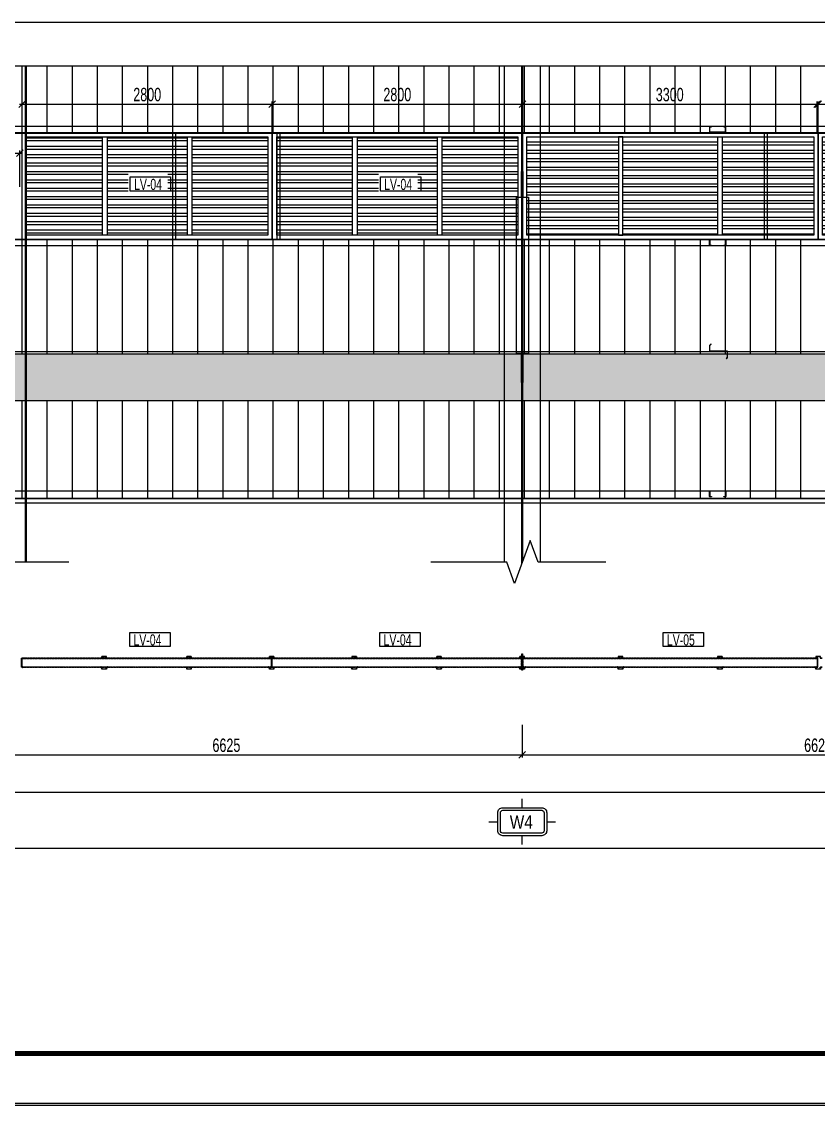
# Model space of a CAD drawing. Header units: inches. Extents: x 340055 to 349452, y -34649 to -30845.
# Drawn here: x 344249.4 to 344427.8, y -33835.7 to -33593.1 of the extents above; entities that cross this region are included whole.
import ezdxf
from ezdxf.enums import TextEntityAlignment as Align

# ---------------------------------------------------------------- set-up
doc = ezdxf.new("R2010")
doc.units = ezdxf.units.IN
doc.header["$MEASUREMENT"] = 0
doc.linetypes.add('DD3', pattern=[0.2, 0.1, -0.1])
for name, color, linetype in [('2', 2, 'Continuous'), ('3', 3, 'Continuous'), ('4', 4, 'Continuous'), ('7', 7, 'Continuous'), ('8', 8, 'Continuous'), ('flashing', 6, 'Continuous'), ('NET IN', 3, 'Continuous')]:
    doc.layers.add(name, color=color, linetype=linetype)
doc.layers.add('TL-TIILE BLOCK A2$0$TL-TITLE BLOCK 1', color=7, linetype='Continuous', lineweight=50)
doc.styles.add('hx2', font='')
doc.styles.add('ST1H', font='vnshxh.shx', dxfattribs={"width": 0.7})
doc.styles.get('hx2').set_extended_font_data('.VnArial NarrowH')
doc.dimstyles.new('50', dxfattribs={"dimtxt": 3, "dimasz": 1.5, "dimexe": 0.6, "dimexo": 0, "dimtad": 1, "dimdec": 0, "dimlfac": 50, "dimzin": 0, "dimdsep": 46, "dimtxsty": 'ST1H', "dimblk": 'OBLIQUE', "dimcen": 1, "dimdle": 0.6, "dimclrd": 8, "dimclre": 8, "dimclrt": 3, "dimadec": 0, "dimazin": 0, "dimtfac": 1, "dimtdec": 0, "dimtix": 1, "dimtofl": 0, "dimtmove": 0, "dimatfit": 3, "dimfxl": 0, "dimtolj": 1, "dimtzin": 0, "dimlwd": -1, "dimlwe": -1, "dimarcsym": 0})
pattern_1 = [(90, (-2402.336, 7655.091), (-5.625, 9e-16), [])]

# ---------------------------------------------------------------- blocks, each defined once
blk = doc.blocks.new('TENTRUC')
at = {"layer": '7'}
for p, q in [((0, 8.27), (0, 10.26)), ((-7.48, 5.13), (-5.48, 5.13)), ((5.48, 5.13), (7.48, 5.13)), ((0, 0), (0, 2))]:
    blk.add_line(p, q, dxfattribs=at)
blk.add_lwpolyline([(-4.36, 8.27), (4.36, 8.27, -0.414214), (5.48, 7.14), (5.48, 3.12, -0.414214), (4.36, 2), (-4.36, 2, -0.414214), (-5.48, 3.12), (-5.48, 7.14, -0.414214)], format="xyb", close=True, dxfattribs=at)
at = {"layer": '8', "ltscale": 15}
blk.add_lwpolyline([(-4.36, 7.68), (4.36, 7.68, -0.414214), (4.9, 7.14), (4.9, 3.12, -0.414214), (4.36, 2.58), (-4.36, 2.58, -0.414214), (-4.9, 3.12), (-4.9, 7.14, -0.414214)], format="xyb", close=True, dxfattribs=at)
at = {"layer": '3', "style": 'hx2'}
blk.add_attdef('TR', text='', height=2.9, dxfattribs=at).set_placement((-0.16, 3.83), align=Align.CENTER)
blk = doc.blocks.new('_Oblique')
at = {"color": 0, "linetype": 'ByBlock', "lineweight": -2}
blk.add_line((-0.5, -0.5), (0.5, 0.5), dxfattribs=at)
blk = doc.blocks.new('*D301')
at = {"color": 8, "transparency": 16777216}
for p, q in [((344229.04, -33750.54), (344229.04, -33757.85)), ((344361.54, -33750.54), (344361.54, -33757.85)), ((344228.44, -33757.25), (344362.14, -33757.25))]:
    blk.add_line(p, q, dxfattribs=at)
at = {"layer": 'Defpoints', "color": 0, "transparency": 16777216}
for p in [(344229.04, -33750.54), (344361.54, -33750.54), (344361.54, -33757.25)]:
    blk.add_point(p, dxfattribs=at)
at = {"color": 8, "transparency": 16777216, "xscale": 1.5, "yscale": 1.5, "zscale": 1.5, "rotation": 180}
blk.add_blockref('_Oblique', (344229.04, -33757.25), dxfattribs=at)
at = {"color": 8, "transparency": 16777216, "xscale": 1.5, "yscale": 1.5, "zscale": 1.5}
blk.add_blockref('_Oblique', (344361.54, -33757.25), dxfattribs=at)
at = {"color": 3, "transparency": 16777216, "insert": (344295.29, -33755.12), "char_height": 3, "attachment_point": 5, "style": 'ST1H'}
blk.add_mtext('\\A1;6625', dxfattribs=at)
blk = doc.blocks.new('*D302')
at = {"color": 8, "transparency": 16777216}
for p, q in [((344361.54, -33750.54), (344361.54, -33757.85)), ((344494.03, -33750.54), (344494.03, -33757.85)), ((344360.94, -33757.25), (344494.63, -33757.25))]:
    blk.add_line(p, q, dxfattribs=at)
at = {"layer": 'Defpoints', "color": 0, "transparency": 16777216}
for p in [(344361.54, -33750.54), (344494.03, -33750.54), (344494.03, -33757.25)]:
    blk.add_point(p, dxfattribs=at)
at = {"color": 8, "transparency": 16777216, "xscale": 1.5, "yscale": 1.5, "zscale": 1.5, "rotation": 180}
blk.add_blockref('_Oblique', (344361.54, -33757.25), dxfattribs=at)
at = {"color": 8, "transparency": 16777216, "xscale": 1.5, "yscale": 1.5, "zscale": 1.5}
blk.add_blockref('_Oblique', (344494.03, -33757.25), dxfattribs=at)
at = {"color": 3, "transparency": 16777216, "insert": (344427.78, -33755.12), "char_height": 3, "attachment_point": 5, "style": 'ST1H'}
blk.add_mtext('\\A1;6625', dxfattribs=at)
blk = doc.blocks.new('*D305')
at = {"color": 8, "transparency": 16777216}
for p, q in [((344229.04, -33750.54), (344229.04, -33766.19)), ((344759.03, -33750.54), (344759.03, -33766.19)), ((344228.44, -33765.59), (344759.63, -33765.59))]:
    blk.add_line(p, q, dxfattribs=at)
at = {"layer": 'Defpoints', "color": 0, "transparency": 16777216}
for p in [(344229.04, -33750.54), (344759.03, -33750.54), (344759.03, -33765.59)]:
    blk.add_point(p, dxfattribs=at)
at = {"color": 8, "transparency": 16777216, "xscale": 1.5, "yscale": 1.5, "zscale": 1.5, "rotation": 180}
blk.add_blockref('_Oblique', (344229.04, -33765.59), dxfattribs=at)
at = {"color": 8, "transparency": 16777216, "xscale": 1.5, "yscale": 1.5, "zscale": 1.5}
blk.add_blockref('_Oblique', (344759.03, -33765.59), dxfattribs=at)
at = {"color": 3, "transparency": 16777216, "insert": (344494.04, -33763.46), "char_height": 3, "attachment_point": 5, "style": 'ST1H'}
blk.add_mtext('\\A1;26500', dxfattribs=at)
blk = doc.blocks.new('*D306')
at = {"color": 8, "transparency": 16777216}
for p, q in [((344228.44, -33622.5), (344249.64, -33622.5)), ((344229.04, -33630.08), (344229.04, -33621.9)), ((344249.04, -33630.08), (344249.04, -33621.9))]:
    blk.add_line(p, q, dxfattribs=at)
at = {"layer": 'Defpoints', "color": 0, "transparency": 16777216}
for p in [(344249.04, -33622.5), (344229.04, -33630.08), (344249.04, -33630.08)]:
    blk.add_point(p, dxfattribs=at)
at = {"color": 8, "transparency": 16777216, "xscale": 1.5, "yscale": 1.5, "zscale": 1.5, "rotation": 180}
blk.add_blockref('_Oblique', (344229.04, -33622.5), dxfattribs=at)
at = {"color": 8, "transparency": 16777216, "xscale": 1.5, "yscale": 1.5, "zscale": 1.5}
blk.add_blockref('_Oblique', (344249.04, -33622.5), dxfattribs=at)
at = {"color": 3, "transparency": 16777216, "insert": (344239.04, -33620.38), "char_height": 3, "attachment_point": 5, "style": 'ST1H'}
blk.add_mtext('\\A1;1000', dxfattribs=at)
blk = doc.blocks.new('18')
at = {"true_color": 0xdb6e0f}
h = blk.add_hatch(dxfattribs=at)
h.set_pattern_fill('ANSI32', color=32, scale=2.5, angle=135, style=0)
h.paths.add_polyline_path([(344860.32, -35591.22), (344860.32, -35580.22), (344849.7, -35580.22), (344849.7, -35591.22)])
h.paths.add_polyline_path([(344860.82, -35591.22), (344871.07, -35591.22), (344871.07, -35580.22), (344860.82, -35580.22)])
h.paths.add_polyline_path([(344849.2, -35580.22), (344838.95, -35580.22), (344838.95, -35591.22), (344849.2, -35591.22)])
at = {"color": 32, "true_color": 0xdb6e0f}
for points in [[(344838.45, -35579.72), (344871.57, -35579.72), (344871.57, -35591.72), (344838.45, -35591.72)], [(344838.95, -35580.22), (344871.07, -35580.22), (344871.07, -35591.22), (344838.95, -35591.22)], [(344849.2, -35580.22), (344849.2, -35591.22), (344849.7, -35591.22), (344849.7, -35580.22)], [(344860.82, -35580.22), (344860.82, -35591.22), (344860.32, -35591.22), (344860.32, -35580.22)]]:
    blk.add_lwpolyline(points, close=True, dxfattribs=at)
blk = doc.blocks.new('RIVET')
at = {"color": 8}
for p, q in [((-4, -1), (-4, 1)), ((-4, -1), (-4, 1)), ((-4, 1), (-4, 0)), ((-4, 0), (-4, -1)), ((-1, -1), (-1, 1)), ((-1, 1), (0, 1)), ((0, 3), (0, 3)), ((0, 1), (0, 2)), ((0, 2), (1, 1)), ((0, -2), (0, 2)), ((0, -1), (0, 1)), ((1, -1), (1, 1)), ((1, 1), (1, 1)), ((1, 1), (1, -1)), ((0, -1), (-1, -1)), ((1, -1), (0, -2)), ((0, -2), (0, -1)), ((0, -2), (0, -2)), ((1, -1), (1, -1))]:
    blk.add_line(p, q, dxfattribs=at)
for centre, radius, start, end in [((-3, 0), 1.78, 64.6352, 125.2369), ((-3, 1), 0.634, 101.5667, 142.2309), ((-1, 3), 1.71, 240.4783, 268.3625), ((0, 2), 0.0625, 90, 180), ((0, 2), 0.0625, 26.5651, 90), ((0, 1), 0.0625, 270, 0), ((5, 1), 4.45, 179.0778, 187.9518), ((0, 1), 0.625, 0, 26.5651), ((6, -1), 4.85, 172.415, 180.5555), ((-3, 0), 1.78, 234.7631, 295.3648), ((-3, -1), 0.634, 217.7691, 258.4333), ((-1, -3), 1.71, 91.6375, 119.5217), ((0, -1), 0.0625, 0, 90), ((0, -2), 0.0625, 270, 333.4349), ((0, -2), 0.0625, 180, 270), ((0, -1), 0.625, 333.4349, 0)]:
    blk.add_arc(centre, radius, start, end, dxfattribs=at)
blk = doc.blocks.new('*D308')
at = {"color": 8, "transparency": 16777216}
for p, q in [((344248.96, -33611.55), (344306.16, -33611.55)), ((344249.56, -33617.87), (344249.56, -33610.95)), ((344305.56, -33617.87), (344305.56, -33610.95))]:
    blk.add_line(p, q, dxfattribs=at)
at = {"layer": 'Defpoints', "color": 0, "transparency": 16777216}
for p in [(344305.56, -33611.55), (344249.56, -33617.87), (344305.56, -33617.87)]:
    blk.add_point(p, dxfattribs=at)
at = {"color": 8, "transparency": 16777216, "xscale": 1.5, "yscale": 1.5, "zscale": 1.5, "rotation": 180}
blk.add_blockref('_Oblique', (344249.56, -33611.55), dxfattribs=at)
at = {"color": 8, "transparency": 16777216, "xscale": 1.5, "yscale": 1.5, "zscale": 1.5}
blk.add_blockref('_Oblique', (344305.56, -33611.55), dxfattribs=at)
at = {"color": 3, "transparency": 16777216, "insert": (344277.56, -33609.42), "char_height": 3, "attachment_point": 5, "style": 'ST1H'}
blk.add_mtext('\\A1;2800', dxfattribs=at)
blk = doc.blocks.new('*D309')
at = {"color": 8, "transparency": 16777216}
for p, q in [((344304.96, -33611.55), (344362.16, -33611.55)), ((344305.56, -33617.87), (344305.56, -33610.95)), ((344361.56, -33617.87), (344361.56, -33610.95))]:
    blk.add_line(p, q, dxfattribs=at)
at = {"layer": 'Defpoints', "color": 0, "transparency": 16777216}
for p in [(344361.56, -33611.55), (344305.56, -33617.87), (344361.56, -33617.87)]:
    blk.add_point(p, dxfattribs=at)
at = {"color": 8, "transparency": 16777216, "xscale": 1.5, "yscale": 1.5, "zscale": 1.5, "rotation": 180}
blk.add_blockref('_Oblique', (344305.56, -33611.55), dxfattribs=at)
at = {"color": 8, "transparency": 16777216, "xscale": 1.5, "yscale": 1.5, "zscale": 1.5}
blk.add_blockref('_Oblique', (344361.56, -33611.55), dxfattribs=at)
at = {"color": 3, "transparency": 16777216, "insert": (344333.56, -33609.42), "char_height": 3, "attachment_point": 5, "style": 'ST1H'}
blk.add_mtext('\\A1;2800', dxfattribs=at)
blk = doc.blocks.new('*D310')
at = {"color": 8, "transparency": 16777216}
for p, q in [((344360.96, -33611.55), (344428.16, -33611.55)), ((344361.56, -33617.87), (344361.56, -33610.95)), ((344427.56, -33617.87), (344427.56, -33610.95))]:
    blk.add_line(p, q, dxfattribs=at)
at = {"layer": 'Defpoints', "color": 0, "transparency": 16777216}
for p in [(344427.56, -33611.55), (344361.56, -33617.87), (344427.56, -33617.87)]:
    blk.add_point(p, dxfattribs=at)
at = {"color": 8, "transparency": 16777216, "xscale": 1.5, "yscale": 1.5, "zscale": 1.5, "rotation": 180}
blk.add_blockref('_Oblique', (344361.56, -33611.55), dxfattribs=at)
at = {"color": 8, "transparency": 16777216, "xscale": 1.5, "yscale": 1.5, "zscale": 1.5}
blk.add_blockref('_Oblique', (344427.56, -33611.55), dxfattribs=at)
at = {"color": 3, "transparency": 16777216, "insert": (344394.56, -33609.42), "char_height": 3, "attachment_point": 5, "style": 'ST1H'}
blk.add_mtext('\\A1;3300', dxfattribs=at)
blk = doc.blocks.new('*D311')
at = {"color": 8, "transparency": 16777216}
for p, q in [((344427.2, -33611.55), (344494.41, -33611.55)), ((344427.8, -33617.87), (344427.8, -33610.95)), ((344493.81, -33617.87), (344493.81, -33610.95))]:
    blk.add_line(p, q, dxfattribs=at)
at = {"layer": 'Defpoints', "color": 0, "transparency": 16777216}
for p in [(344493.81, -33611.55), (344427.8, -33617.87), (344493.81, -33617.87)]:
    blk.add_point(p, dxfattribs=at)
at = {"color": 8, "transparency": 16777216, "xscale": 1.5, "yscale": 1.5, "zscale": 1.5, "rotation": 180}
blk.add_blockref('_Oblique', (344427.8, -33611.55), dxfattribs=at)
at = {"color": 8, "transparency": 16777216, "xscale": 1.5, "yscale": 1.5, "zscale": 1.5}
blk.add_blockref('_Oblique', (344493.81, -33611.55), dxfattribs=at)
at = {"color": 3, "transparency": 16777216, "insert": (344460.81, -33609.42), "char_height": 3, "attachment_point": 5, "style": 'ST1H'}
blk.add_mtext('\\A1;3300', dxfattribs=at)
blk = doc.blocks.new('kt kien truc 1')
at = {"layer": 'Defpoints', "color": 8}
blk.add_lwpolyline([(0, 0), (594, 0), (594, 420), (0, 420)], close=True, dxfattribs=at)
at = {"layer": 'TL-TIILE BLOCK A2$0$TL-TITLE BLOCK 1', "const_width": 1}
blk.add_lwpolyline([(20, 10), (579, 10), (584, 15), (584, 405), (579, 410), (20, 410), (15, 405), (15, 15)], close=True, dxfattribs=at)

msp = doc.modelspace()

# ---------------------------------------------------------------- hatches: boundary and pattern name
h = msp.add_hatch()
h.set_pattern_fill('ANSI31', color=3, scale=45, angle=45, style=0)
h.set_pattern_definition(pattern_1)
h.paths.add_polyline_path([(344232.4294, -33618.0304), (344755.6311, -33618.0304), (344755.6311, -33603.0085), (344232.4294, -33603.0085)])
at = {"true_color": 0xc0a22a}
h = msp.add_hatch(dxfattribs=at)
h.set_pattern_fill('ANSI32', color=42, scale=5, angle=135, style=0)
h.set_pattern_definition([(180, (-2779.304, 7883.4038), (-3e-16, -1.875), []), (180, (-2779.929, 7884.0288), (-3e-16, -1.875), [])])
h.paths.add_polyline_path([(344268.5582, -33640.8704), (344286.5607, -33640.8704), (344286.5607, -33618.8704), (344268.5582, -33618.8704)])
h.paths.add_polyline_path([(344287.5607, -33640.8704), (344304.5607, -33640.8704), (344304.5607, -33618.8704), (344287.5607, -33618.8704)])
h.paths.add_polyline_path([(344250.5582, -33640.8704), (344267.5582, -33640.8704), (344267.5582, -33618.8704), (344250.5582, -33618.8704)])
h = msp.add_hatch(dxfattribs=at)
h.set_pattern_fill('ANSI32', color=42, scale=5, angle=135, style=0)
h.set_pattern_definition([(180, (-2723.3015, 7883.4038), (-3e-16, -1.875), []), (180, (-2723.9265, 7884.0288), (-3e-16, -1.875), [])])
h.paths.add_polyline_path([(344324.5607, -33640.8704), (344342.5632, -33640.8704), (344342.5632, -33618.8704), (344324.5607, -33618.8704)])
h.paths.add_polyline_path([(344343.5632, -33640.8704), (344360.5632, -33640.8704), (344360.5632, -33618.8704), (344343.5632, -33618.8704)])
h.paths.add_polyline_path([(344306.5607, -33640.8704), (344323.5607, -33640.8704), (344323.5607, -33618.8704), (344306.5607, -33618.8704)])
h = msp.add_hatch()
h.set_pattern_fill('ANSI31', color=3, scale=45, angle=45, style=0)
h.set_pattern_definition(pattern_1)
h.paths.add_polyline_path([(344232.4294, -33641.8704), (344759.0311, -33641.8704), (344759.0311, -33667.5562), (344232.4294, -33667.5562)])
h = msp.add_hatch()
h.set_pattern_fill('ANSI33', color=5, scale=20, angle=45, style=0)
h.set_pattern_definition([(90, (-2402.336, 7655.091), (-5, 9e-16), []), (90, (-2399.836, 7657.591), (-5, 9e-16), [2.5, -1.25])])
h.paths.add_polyline_path([(344198.3653, -33677.8721), (344759.0311, -33677.8721), (344759.0311, -33667.5562), (344198.3653, -33667.5562)])
h = msp.add_hatch()
h.set_pattern_fill('ANSI31', color=3, scale=45, angle=45, style=0)
h.set_pattern_definition(pattern_1)
h.paths.add_polyline_path([(344228.4294, -33677.8721), (344755.6311, -33677.8721), (344755.6311, -33699.8721), (344228.4294, -33699.8721)])
at = {"layer": '2'}
h = msp.add_hatch(dxfattribs=at)
h.set_pattern_fill('ANSI31', color=256, scale=0.3, angle=90, style=0)
h.set_pattern_definition([(135, (336470.233092, -61325.709567), (-0.026516504294, -0.026516504294), [])])
h.paths.add_polyline_path([(344403.4944, -33665.5721), (344403.4944, -33666.9321), (344407.4564, -33666.9321), (344407.4564, -33668.2383), (344407.1846, -33668.5101), (344407.2115, -33668.5369), (344407.4944, -33668.2541), (344407.4944, -33666.8941), (344403.5324, -33666.8941), (344403.5324, -33665.5878), (344403.8041, -33665.3161), (344403.7772, -33665.2892)])

# ---------------------------------------------------------------- linework, layer by layer
at = {"color": 8}
for points in [[(344198.3653, -33426.5398), (344767.7032, -33426.5398), (344767.7032, -33593.2478), (344198.3653, -33593.2478)], [(344767.7032, -33593.2478), (344198.3653, -33593.2478), (344198.3653, -33778.1197), (344767.7032, -33778.1197)], [(344228.4294, -33677.8721), (344755.6311, -33677.8721), (344755.6311, -33699.8721), (344228.4294, -33699.8721)]]:
    msp.add_lwpolyline(points, close=True, dxfattribs=at)
at = {"color": 3}
for points in [[(344232.4294, -33618.0304), (344755.6311, -33618.0304), (344755.6311, -33603.0085), (344232.4294, -33603.0085)], [(344232.4294, -33641.8704), (344759.0311, -33641.8704), (344759.0311, -33667.5562), (344232.4294, -33667.5562)]]:
    msp.add_lwpolyline(points, close=True, dxfattribs=at)
at = {"color": 42, "true_color": 0xc0a22a}
for points in [[(344249.5582, -33617.8704), (344305.5607, -33617.8704), (344305.5607, -33641.8704), (344249.5582, -33641.8704)], [(344250.5582, -33618.8704), (344304.5607, -33618.8704), (344304.5607, -33640.8704), (344250.5582, -33640.8704)], [(344268.5582, -33618.8704), (344268.5582, -33640.8704), (344267.5582, -33640.8704), (344267.5582, -33618.8704)], [(344287.5607, -33618.8704), (344287.5607, -33640.8704), (344286.5607, -33640.8704), (344286.5607, -33618.8704)], [(344305.5607, -33617.8704), (344361.5632, -33617.8704), (344361.5632, -33641.8704), (344305.5607, -33641.8704)], [(344306.5607, -33618.8704), (344360.5632, -33618.8704), (344360.5632, -33640.8704), (344306.5607, -33640.8704)], [(344324.5607, -33618.8704), (344324.5607, -33640.8704), (344323.5607, -33640.8704), (344323.5607, -33618.8704)], [(344343.5632, -33618.8704), (344343.5632, -33640.8704), (344342.5632, -33640.8704), (344342.5632, -33618.8704)]]:
    msp.add_lwpolyline(points, close=True, dxfattribs=at)
at = {"color": 1, "true_color": 0xfa051e}
for points in [[(344361.3802, -33626.6557), (344361.6802, -33626.6557), (344361.6802, -33632.4024), (344361.3802, -33632.4024)], [(344360.2398, -33632.4024), (344362.9206, -33632.4024), (344362.9206, -33667.3701), (344360.2398, -33667.3701)], [(344361.3802, -33667.3701), (344361.6802, -33667.3701), (344361.6802, -33673.845), (344361.3802, -33673.845)], [(344361.4387, -33734.6348), (344361.5887, -33734.6348), (344361.5887, -33738.3091), (344361.4387, -33738.3091)]]:
    msp.add_lwpolyline(points, close=True, dxfattribs=at)
at = {"color": 5}
msp.add_lwpolyline([(344198.3653, -33677.8721), (344759.0311, -33677.8721), (344759.0311, -33667.5562), (344198.3653, -33667.5562), (344198.3653, -33677.8721)], dxfattribs=at)
at = {"color": 71, "linetype": 'DD3', "ltscale": 0.1}
for points in [[(344250.0499, -33735.6227), (344305.4162, -33735.6227), (344305.4162, -33737.6257), (344250.0499, -33737.6257), (344249.4538, -33737.6257), (344249.4538, -33735.6227)], [(344250.0499, -33737.6257), (344305.4162, -33737.6257), (344305.4162, -33735.6227), (344250.0499, -33735.6227), (344249.4538, -33735.6227), (344249.4538, -33737.6257)], [(344250.0499, -33737.6057), (344249.4738, -33737.6057), (344249.4738, -33735.6427), (344250.0499, -33735.6427), (344305.3962, -33735.6427), (344305.3962, -33737.6057)], [(344250.0499, -33735.6427), (344249.4738, -33735.6427), (344249.4738, -33737.6057), (344250.0499, -33737.6057), (344305.3962, -33737.6057), (344305.3962, -33735.6427)], [(344306.0524, -33735.6227), (344361.4187, -33735.6227), (344361.4187, -33737.6257), (344306.0524, -33737.6257), (344305.4563, -33737.6257), (344305.4563, -33735.6227)], [(344306.0524, -33737.6257), (344361.4187, -33737.6257), (344361.4187, -33735.6227), (344306.0524, -33735.6227), (344305.4563, -33735.6227), (344305.4563, -33737.6257)], [(344306.0524, -33737.6057), (344305.4763, -33737.6057), (344305.4763, -33735.6427), (344306.0524, -33735.6427), (344361.3987, -33735.6427), (344361.3987, -33737.6057)], [(344306.0524, -33735.6427), (344305.4763, -33735.6427), (344305.4763, -33737.6057), (344306.0524, -33737.6057), (344361.3987, -33737.6057), (344361.3987, -33735.6427)], [(344362.2214, -33735.6227), (344427.677, -33735.6227), (344427.677, -33737.6257), (344362.2214, -33737.6257), (344361.6253, -33737.6257), (344361.6253, -33735.6227)], [(344362.2214, -33737.6257), (344427.677, -33737.6257), (344427.677, -33735.6227), (344362.2214, -33735.6227), (344361.6253, -33735.6227), (344361.6253, -33737.6257)], [(344362.2214, -33737.6057), (344361.6453, -33737.6057), (344361.6453, -33735.6427), (344362.2214, -33735.6427), (344427.6569, -33735.6427), (344427.6569, -33737.6057)], [(344362.2214, -33735.6427), (344361.6453, -33735.6427), (344361.6453, -33737.6057), (344362.2214, -33737.6057), (344427.6569, -33737.6057), (344427.6569, -33735.6427)]]:
    msp.add_lwpolyline(points, close=True, dxfattribs=at)
at = {"layer": '2', "ltscale": 50}
for points in [[(344406.6944, -33616.6104), (344407.0544, -33616.6104), (344407.0544, -33617.8304), (344403.5344, -33617.8304), (344403.5344, -33616.6104), (344403.8944, -33616.6104), (344403.8944, -33616.5704), (344403.5344, -33616.5704, 0.41421356), (344403.4944, -33616.6104), (344403.4944, -33617.8304, 0.41421356), (344403.5344, -33617.8704), (344407.0544, -33617.8704, 0.41421356), (344407.0944, -33617.8304), (344407.0944, -33616.6104, 0.41421356), (344407.0544, -33616.5704), (344406.6944, -33616.5704), (344406.6944, -33616.6104)], [(344406.6944, -33643.1304), (344407.0544, -33643.1304), (344407.0544, -33641.9104), (344403.5344, -33641.9104), (344403.5344, -33643.1304), (344403.8944, -33643.1304), (344403.8944, -33643.1704), (344403.5344, -33643.1704, -0.41421356), (344403.4944, -33643.1304), (344403.4944, -33641.9104, -0.41421356), (344403.5344, -33641.8704), (344407.0544, -33641.8704, -0.41421356), (344407.0944, -33641.9104), (344407.0944, -33643.1304, -0.41421356), (344407.0544, -33643.1704), (344406.6944, -33643.1704), (344406.6944, -33643.1304)], [(344406.6944, -33699.4272), (344407.0544, -33699.4272), (344407.0544, -33698.2072), (344403.5344, -33698.2072), (344403.5344, -33699.4272), (344403.8944, -33699.4272), (344403.8944, -33699.4672), (344403.5344, -33699.4672, -0.41421356), (344403.4944, -33699.4272), (344403.4944, -33698.2072, -0.41421356), (344403.5344, -33698.1672), (344407.0544, -33698.1672, -0.41421356), (344407.0944, -33698.2072), (344407.0944, -33699.4272, -0.41421356), (344407.0544, -33699.4672), (344406.6944, -33699.4672), (344406.6944, -33699.4272)]]:
    msp.add_lwpolyline(points, format="xyb", dxfattribs=at)
at = {"layer": '2', "color": 8}
for points in [[(344283.2798, -33617.8704), (344283.8798, -33617.8704), (344283.8798, -33641.8704), (344283.2798, -33641.8704)], [(344306.6798, -33617.8704), (344307.2798, -33617.8704), (344307.2798, -33641.8704), (344306.6798, -33641.8704)]]:
    msp.add_lwpolyline(points, close=True, dxfattribs=at)
at = {"layer": '2'}
msp.add_lwpolyline([(344403.4944, -33665.5721), (344403.4944, -33666.9321), (344407.4564, -33666.9321), (344407.4564, -33668.2383), (344407.1846, -33668.5101), (344407.2115, -33668.5369), (344407.4944, -33668.2541), (344407.4944, -33666.8941), (344403.5324, -33666.8941), (344403.5324, -33665.5878), (344403.8041, -33665.3161), (344403.7772, -33665.2892)], close=True, dxfattribs=at)
at = {"layer": '4', "color": 8}
for p, q in [((344232.8293, -33617.8704), (344755.2311, -33617.8704)), ((344232.8293, -33641.8704), (344755.2311, -33641.8704)), ((344232.6293, -33666.9264), (344626.6302, -33666.9321)), ((344233.0293, -33698.1672), (344286.9274, -33698.1672)), ((344286.9274, -33698.1672), (344620.9574, -33698.1672))]:
    msp.add_line(p, q, dxfattribs=at)
for points in [[(344755.0311, -33616.5704), (344233.0293, -33616.5704)], [(344233.0293, -33617.8704), (344755.0311, -33617.8704)]]:
    msp.add_lwpolyline(points, dxfattribs=at)
for points in [[(344415.7802, -33617.8704), (344416.3802, -33617.8704), (344416.3802, -33641.8704), (344415.7802, -33641.8704)], [(344755.0311, -33643.1704), (344755.0311, -33641.8704), (344233.0293, -33641.8704), (344233.0293, -33643.1704)]]:
    msp.add_lwpolyline(points, close=True, dxfattribs=at)
at = {"layer": '8'}
for p, q in [((344250.2893, -33714.0695), (344250.2893, -33603.0085)), ((344250.5293, -33714.0695), (344250.5293, -33603.0085)), ((344361.4302, -33714.4518), (344361.4302, -33603.0085)), ((344361.6302, -33713.9023), (344361.6302, -33603.0085))]:
    msp.add_line(p, q, dxfattribs=at)
at = {"layer": '8', "lineweight": 0, "ltscale": 10}
msp.add_line((344361.5302, -33714.1771), (344361.5302, -33603.0085), dxfattribs=at)
at = {"layer": '8'}
for points in [[(344357.5302, -33714.0695), (344357.5302, -33603.0085)], [(344365.5302, -33603.0085), (344365.5302, -33714.0695)]]:
    msp.add_lwpolyline(points, dxfattribs=at)
at = {"layer": 'flashing'}
for points in [[(344228.4294, -33699.8721), (344759.6311, -33699.8721), (344759.6311, -33700.8721), (344228.4294, -33700.8721)], [(344267.405, -33735.6025), (344267.005, -33735.6025), (344267.005, -33735.6227), (344267.4252, -33735.6227), (344267.4252, -33735.2225), (344268.2014, -33735.2225), (344268.3852, -33735.2225), (344268.3852, -33735.6227), (344268.8053, -33735.6227), (344268.8053, -33735.6025), (344268.4053, -33735.6025), (344268.4053, -33735.2025), (344268.2014, -33735.2025), (344267.405, -33735.2025)], [(344286.4041, -33735.6025), (344286.0041, -33735.6025), (344286.0041, -33735.6227), (344286.4242, -33735.6227), (344286.4242, -33735.2225), (344287.2004, -33735.2225), (344287.3842, -33735.2225), (344287.3842, -33735.6227), (344287.8043, -33735.6227), (344287.8043, -33735.6025), (344287.4043, -33735.6025), (344287.4043, -33735.2025), (344287.2004, -33735.2025), (344286.4041, -33735.2025)], [(344304.9333, -33735.6025), (344304.5333, -33735.6025), (344304.5333, -33735.6227), (344304.9534, -33735.6227), (344304.9534, -33735.2225), (344305.7296, -33735.2225), (344305.9134, -33735.2225), (344305.9134, -33735.6227), (344306.3335, -33735.6227), (344306.3335, -33735.6025), (344305.9335, -33735.6025), (344305.9335, -33735.2025), (344305.7296, -33735.2025), (344304.9333, -33735.2025)], [(344323.4075, -33735.6025), (344323.0075, -33735.6025), (344323.0075, -33735.6227), (344323.4277, -33735.6227), (344323.4277, -33735.2225), (344324.2039, -33735.2225), (344324.3877, -33735.2225), (344324.3877, -33735.6227), (344324.8078, -33735.6227), (344324.8078, -33735.6025), (344324.4078, -33735.6025), (344324.4078, -33735.2025), (344324.2039, -33735.2025), (344323.4075, -33735.2025)], [(344342.4066, -33735.6025), (344342.0066, -33735.6025), (344342.0066, -33735.6227), (344342.4267, -33735.6227), (344342.4267, -33735.2225), (344343.2029, -33735.2225), (344343.3867, -33735.2225), (344343.3867, -33735.6227), (344343.8068, -33735.6227), (344343.8068, -33735.6025), (344343.4068, -33735.6025), (344343.4068, -33735.2025), (344343.2029, -33735.2025), (344342.4066, -33735.2025)], [(344361.0066, -33735.6025), (344360.6066, -33735.6025), (344360.6066, -33735.6227), (344361.0267, -33735.6227), (344361.0267, -33735.2225), (344361.8029, -33735.2225), (344361.9867, -33735.2225), (344361.9867, -33735.6227), (344362.4069, -33735.6227), (344362.4069, -33735.6025), (344362.0069, -33735.6025), (344362.0069, -33735.2025), (344361.8029, -33735.2025), (344361.0066, -33735.2025)], [(344383.0323, -33735.6025), (344382.6323, -33735.6025), (344382.6323, -33735.6227), (344383.0524, -33735.6227), (344383.0524, -33735.2225), (344383.8286, -33735.2225), (344384.0124, -33735.2225), (344384.0124, -33735.6227), (344384.4325, -33735.6227), (344384.4325, -33735.6025), (344384.0325, -33735.6025), (344384.0325, -33735.2025), (344383.8286, -33735.2025), (344383.0323, -33735.2025)], [(344405.2901, -33735.6025), (344404.8901, -33735.6025), (344404.8901, -33735.6227), (344405.3102, -33735.6227), (344405.3102, -33735.2225), (344406.0864, -33735.2225), (344406.2702, -33735.2225), (344406.2702, -33735.6227), (344406.6903, -33735.6227), (344406.6903, -33735.6025), (344406.2903, -33735.6025), (344406.2903, -33735.2025), (344406.0864, -33735.2025), (344405.2901, -33735.2025)], [(344427.2965, -33735.6025), (344426.8965, -33735.6025), (344426.8965, -33735.6227), (344427.3167, -33735.6227), (344427.3167, -33735.2225), (344428.0929, -33735.2225), (344428.2767, -33735.2225), (344428.2767, -33735.6227), (344428.6968, -33735.6227), (344428.6968, -33735.6025), (344428.2968, -33735.6025), (344428.2968, -33735.2025), (344428.0929, -33735.2025), (344427.2965, -33735.2025)], [(344249.4338, -33736.8484), (344249.4338, -33735.6025), (344249.9346, -33735.6025), (344249.9346, -33735.6227), (344249.4538, -33735.6227), (344249.4538, -33736.8484), (344249.4538, -33737.6259), (344249.9346, -33737.6259), (344249.9346, -33737.646), (344249.4338, -33737.646)], [(344267.405, -33737.6459), (344267.005, -33737.6459), (344267.005, -33737.6257), (344267.4252, -33737.6257), (344267.4252, -33738.0259), (344268.2014, -33738.0259), (344268.3852, -33738.0259), (344268.3852, -33737.6257), (344268.8053, -33737.6257), (344268.8053, -33737.6459), (344268.4053, -33737.6459), (344268.4053, -33738.0459), (344268.2014, -33738.0459), (344267.405, -33738.0459)], [(344286.4041, -33737.6459), (344286.0041, -33737.6459), (344286.0041, -33737.6257), (344286.4242, -33737.6257), (344286.4242, -33738.0259), (344287.2004, -33738.0259), (344287.3842, -33738.0259), (344287.3842, -33737.6257), (344287.8043, -33737.6257), (344287.8043, -33737.6459), (344287.4043, -33737.6459), (344287.4043, -33738.0459), (344287.2004, -33738.0459), (344286.4041, -33738.0459)], [(344304.9333, -33737.6459), (344304.5333, -33737.6459), (344304.5333, -33737.6257), (344304.9534, -33737.6257), (344304.9534, -33738.0259), (344305.7296, -33738.0259), (344305.9134, -33738.0259), (344305.9134, -33737.6257), (344306.3335, -33737.6257), (344306.3335, -33737.6459), (344305.9335, -33737.6459), (344305.9335, -33738.0459), (344305.7296, -33738.0459), (344304.9333, -33738.0459)], [(344305.4362, -33736.8484), (344305.4362, -33735.6025), (344304.9354, -33735.6025), (344304.9354, -33735.6227), (344305.4162, -33735.6227), (344305.4162, -33736.8484), (344305.4162, -33737.6259), (344304.9354, -33737.6259), (344304.9354, -33737.646), (344305.4362, -33737.646)], [(344305.4362, -33736.8484), (344305.4362, -33735.6025), (344304.9354, -33735.6025), (344304.9354, -33735.6227), (344305.4162, -33735.6227), (344305.4162, -33736.8484), (344305.4162, -33737.6259), (344304.9354, -33737.6259), (344304.9354, -33737.646), (344305.4362, -33737.646)], [(344305.4362, -33736.8484), (344305.4362, -33735.6025), (344305.937, -33735.6025), (344305.937, -33735.6227), (344305.4563, -33735.6227), (344305.4563, -33736.8484), (344305.4563, -33737.6259), (344305.937, -33737.6259), (344305.937, -33737.646), (344305.4362, -33737.646)], [(344323.4075, -33737.6459), (344323.0075, -33737.6459), (344323.0075, -33737.6257), (344323.4277, -33737.6257), (344323.4277, -33738.0259), (344324.2039, -33738.0259), (344324.3877, -33738.0259), (344324.3877, -33737.6257), (344324.8078, -33737.6257), (344324.8078, -33737.6459), (344324.4078, -33737.6459), (344324.4078, -33738.0459), (344324.2039, -33738.0459), (344323.4075, -33738.0459)], [(344342.4066, -33737.6459), (344342.0066, -33737.6459), (344342.0066, -33737.6257), (344342.4267, -33737.6257), (344342.4267, -33738.0259), (344343.2029, -33738.0259), (344343.3867, -33738.0259), (344343.3867, -33737.6257), (344343.8068, -33737.6257), (344343.8068, -33737.6459), (344343.4068, -33737.6459), (344343.4068, -33738.0459), (344343.2029, -33738.0459), (344342.4066, -33738.0459)], [(344361.0066, -33737.6459), (344360.6066, -33737.6459), (344360.6066, -33737.6257), (344361.0267, -33737.6257), (344361.0267, -33738.0259), (344361.8029, -33738.0259), (344361.9867, -33738.0259), (344361.9867, -33737.6257), (344362.4069, -33737.6257), (344362.4069, -33737.6459), (344362.0069, -33737.6459), (344362.0069, -33738.0459), (344361.8029, -33738.0459), (344361.0066, -33738.0459)], [(344361.4387, -33736.8484), (344361.4387, -33735.6025), (344360.9379, -33735.6025), (344360.9379, -33735.6227), (344361.4187, -33735.6227), (344361.4187, -33736.8484), (344361.4187, -33737.6259), (344360.9379, -33737.6259), (344360.9379, -33737.646), (344361.4387, -33737.646)], [(344361.4387, -33736.8484), (344361.4387, -33735.6025), (344360.9379, -33735.6025), (344360.9379, -33735.6227), (344361.4187, -33735.6227), (344361.4187, -33736.8484), (344361.4187, -33737.6259), (344360.9379, -33737.6259), (344360.9379, -33737.646), (344361.4387, -33737.646)], [(344361.6052, -33736.8484), (344361.6052, -33735.6025), (344362.106, -33735.6025), (344362.106, -33735.6227), (344361.6253, -33735.6227), (344361.6253, -33736.8484), (344361.6253, -33737.6259), (344362.106, -33737.6259), (344362.106, -33737.646), (344361.6052, -33737.646)], [(344383.0323, -33737.6459), (344382.6323, -33737.6459), (344382.6323, -33737.6257), (344383.0524, -33737.6257), (344383.0524, -33738.0259), (344383.8286, -33738.0259), (344384.0124, -33738.0259), (344384.0124, -33737.6257), (344384.4325, -33737.6257), (344384.4325, -33737.6459), (344384.0325, -33737.6459), (344384.0325, -33738.0459), (344383.8286, -33738.0459), (344383.0323, -33738.0459)], [(344405.2901, -33737.6459), (344404.8901, -33737.6459), (344404.8901, -33737.6257), (344405.3102, -33737.6257), (344405.3102, -33738.0259), (344406.0864, -33738.0259), (344406.2702, -33738.0259), (344406.2702, -33737.6257), (344406.6903, -33737.6257), (344406.6903, -33737.6459), (344406.2903, -33737.6459), (344406.2903, -33738.0459), (344406.0864, -33738.0459), (344405.2901, -33738.0459)], [(344427.2965, -33737.6459), (344426.8965, -33737.6459), (344426.8965, -33737.6257), (344427.3167, -33737.6257), (344427.3167, -33738.0259), (344428.0929, -33738.0259), (344428.2767, -33738.0259), (344428.2767, -33737.6257), (344428.6968, -33737.6257), (344428.6968, -33737.6459), (344428.2968, -33737.6459), (344428.2968, -33738.0459), (344428.0929, -33738.0459), (344427.2965, -33738.0459)], [(344427.697, -33736.8484), (344427.697, -33735.6025), (344427.1962, -33735.6025), (344427.1962, -33735.6227), (344427.677, -33735.6227), (344427.677, -33736.8484), (344427.677, -33737.6259), (344427.1962, -33737.6259), (344427.1962, -33737.646), (344427.697, -33737.646)]]:
    msp.add_lwpolyline(points, close=True, dxfattribs=at)
at = {"layer": 'flashing', "color": 94, "linetype": 'Continuous'}
for points in [[(344260.0175, -33714.0695), (344260.0175, -33714.0695), (344260.0175, -33714.0695), (344260.0175, -33714.0695), (344244.8336, -33714.0695), (344243.0758, -33709.2399), (344239.5601, -33718.899), (344237.8023, -33714.0695), (344220.8255, -33714.0695), (344220.8255, -33714.0695), (344220.8255, -33714.0695), (344220.8255, -33714.0695), (344220.8255, -33714.0695), (344220.8255, -33714.0695), (344220.8255, -33714.0695), (344220.8255, -33714.0695)], [(344380.2689, -33714.0695), (344380.2689, -33714.0695), (344380.2689, -33714.0695), (344380.2689, -33714.0695), (344365.085, -33714.0695), (344363.3272, -33709.2399), (344359.8116, -33718.899), (344358.0537, -33714.0695), (344341.0769, -33714.0695), (344341.0769, -33714.0695), (344341.0769, -33714.0695), (344341.0769, -33714.0695), (344341.0769, -33714.0695), (344341.0769, -33714.0695), (344341.0769, -33714.0695), (344341.0769, -33714.0695)]]:
    msp.add_lwpolyline(points, dxfattribs=at)

# ---------------------------------------------------------------- block references
at = {"color": 133, "true_color": 0x36c9c7, "xscale": 2, "yscale": 2, "zscale": 2}
for p in [(-345315.3365, 37541.5612), (-345249.0947, 37541.5612)]:
    msp.add_blockref('18', p, dxfattribs=at)
at = {"layer": '3'}
ref = msp.add_blockref('TENTRUC', (344361.5361, -33777.3533), dxfattribs=at)
ref.add_attrib('TR', 'W4', dxfattribs={"layer": '0', "height": 3, "style": 'hx2'}).set_placement((344361.3198, -33773.8), align=Align.CENTER)
at = {"layer": 'flashing', "color": 0, "ltscale": 500}
for p, xscale, yscale, zscale, rotation in [((344249.6842, -33737.646), -0.01878004807804246, 0.01878004807804246, 0.01878004807698287, 90), ((344249.7372, -33735.6023), 0.01878004807804246, 0.01878004807804246, 0.01878004807804246, 90), ((344267.2063, -33735.6025), -0.01953125, 0.01953125, 0.01953125000006217, 270), ((344267.2063, -33737.6459), 0.01953124999272404, 0.01953124999272404, 0.01953124999272404, 270), ((344268.6163, -33735.6025), -0.01953125, 0.01953125, 0.01953125000006217, 270), ((344268.6163, -33737.6459), 0.01953124999272404, 0.01953124999272404, 0.01953124999272404, 270), ((344286.2053, -33735.6025), -0.01953125, 0.01953125, 0.01953125000006217, 270), ((344286.2053, -33737.6459), 0.01953124999272404, 0.01953124999272404, 0.01953124999272404, 270), ((344287.6153, -33735.6025), -0.01953125, 0.01953125, 0.01953125000006217, 270), ((344287.6153, -33737.6459), 0.01953124999272404, 0.01953124999272404, 0.01953124999272404, 270), ((344304.7345, -33735.6025), -0.01953125, 0.01953125, 0.01953125000006217, 270), ((344304.7345, -33737.6459), 0.01953124999272404, 0.01953124999272404, 0.01953124999272404, 270), ((344305.1328, -33735.6023), -0.01878004807804246, 0.01878004807804246, 0.01878004807698287, 270), ((344305.1328, -33735.6023), -0.01878004807804246, 0.01878004807804246, 0.01878004807698287, 270), ((344305.1858, -33737.646), 0.01878004807804246, 0.01878004807804246, 0.01878004807804246, 270), ((344305.1858, -33737.646), 0.01878004807804246, 0.01878004807804246, 0.01878004807804246, 270), ((344305.6866, -33737.646), -0.01878004807804246, 0.01878004807804246, 0.01878004807698287, 90), ((344305.7397, -33735.6023), 0.01878004807804246, 0.01878004807804246, 0.01878004807804246, 90), ((344306.1445, -33735.6025), -0.01953125, 0.01953125, 0.01953125000006217, 270), ((344306.1445, -33737.6459), 0.01953124999272404, 0.01953124999272404, 0.01953124999272404, 270), ((344323.2088, -33735.6025), -0.01953125, 0.01953125, 0.01953125000006217, 270), ((344323.2088, -33737.6459), 0.01953124999272404, 0.01953124999272404, 0.01953124999272404, 270), ((344324.6188, -33735.6025), -0.01953125, 0.01953125, 0.01953125000006217, 270), ((344324.6188, -33737.6459), 0.01953124999272404, 0.01953124999272404, 0.01953124999272404, 270), ((344342.2078, -33735.6025), -0.01953125, 0.01953125, 0.01953125000006217, 270), ((344342.2078, -33737.6459), 0.01953124999272404, 0.01953124999272404, 0.01953124999272404, 270), ((344343.6178, -33735.6025), -0.01953125, 0.01953125, 0.01953125000006217, 270), ((344343.6178, -33737.6459), 0.01953124999272404, 0.01953124999272404, 0.01953124999272404, 270), ((344360.8079, -33735.6025), -0.01953125, 0.01953125, 0.01953125000006217, 270), ((344360.8079, -33737.6459), 0.01953124999272404, 0.01953124999272404, 0.01953124999272404, 270), ((344361.1353, -33735.6023), -0.01878004807804246, 0.01878004807804246, 0.01878004807698287, 270), ((344361.1353, -33735.6023), -0.01878004807804246, 0.01878004807804246, 0.01878004807698287, 270), ((344361.1883, -33737.646), 0.01878004807804246, 0.01878004807804246, 0.01878004807804246, 270), ((344361.1883, -33737.646), 0.01878004807804246, 0.01878004807804246, 0.01878004807804246, 270), ((344361.8556, -33737.646), -0.01878004807804246, 0.01878004807804246, 0.01878004807698287, 90), ((344361.9087, -33735.6023), 0.01878004807804246, 0.01878004807804246, 0.01878004807804246, 90), ((344362.2178, -33735.6025), -0.01953125, 0.01953125, 0.01953125000006217, 270), ((344362.2178, -33737.6459), 0.01953124999272404, 0.01953124999272404, 0.01953124999272404, 270), ((344382.8335, -33735.6025), -0.01953125, 0.01953125, 0.01953125000006217, 270), ((344382.8335, -33737.6459), 0.01953124999272404, 0.01953124999272404, 0.01953124999272404, 270), ((344384.2435, -33735.6025), -0.01953125, 0.01953125, 0.01953125000006217, 270), ((344384.2435, -33737.6459), 0.01953124999272404, 0.01953124999272404, 0.01953124999272404, 270), ((344405.0913, -33735.6025), -0.01953125, 0.01953125, 0.01953125000006217, 270), ((344405.0913, -33737.6459), 0.01953124999272404, 0.01953124999272404, 0.01953124999272404, 270), ((344406.5013, -33735.6025), -0.01953125, 0.01953125, 0.01953125000006217, 270), ((344406.5013, -33737.6459), 0.01953124999272404, 0.01953124999272404, 0.01953124999272404, 270), ((344427.0978, -33735.6025), -0.01953125, 0.01953125, 0.01953125000006217, 270), ((344427.0978, -33737.6459), 0.01953124999272404, 0.01953124999272404, 0.01953124999272404, 270), ((344427.3935, -33735.6023), -0.01878004807804246, 0.01878004807804246, 0.01878004807698287, 270), ((344427.4466, -33737.646), 0.01878004807804246, 0.01878004807804246, 0.01878004807804246, 270)]:
    msp.add_blockref('RIVET', p, dxfattribs=dict(at, xscale=xscale, yscale=yscale, zscale=zscale, rotation=rotation))

# ---------------------------------------------------------------- dimensions: what is measured, and where the dimension line sits
at = {"color": 1, "true_color": 0xfa051e}
dim = msp.add_linear_dim(base=(344305.5607, -33611.55), p1=(344249.5582, -33617.8704), p2=(344305.5607, -33617.8704), dimstyle='50', dxfattribs=at)
dim.commit()
dim.dimension.update_dxf_attribs({"geometry": '*D308', "text_midpoint": (344277.5594, -33609.425)})
for base, p1, p2, picture, middle in [((344361.5632, -33611.55), (344305.5607, -33617.8704), (344361.5632, -33617.8704), '*D309', (344333.5619, -33609.425)), ((344427.5649, -33611.55), (344361.5632, -33617.8704), (344427.5649, -33617.8704), '*D310', (344394.5641, -33609.425)), ((344493.8067, -33611.55), (344427.8049, -33617.8704), (344493.8067, -33617.8704), '*D311', (344460.8058, -33609.425))]:
    dim = msp.add_linear_dim(base=base, p1=p1, p2=p2, dimstyle='50', override={"dimtmove": 1}, dxfattribs=at)
    dim.commit()
    dim.dimension.update_dxf_attribs({"geometry": picture, "text_midpoint": middle})
at = {"color": 8}
for base, p1, p2, picture, middle in [((344249.0411, -33622.5012), (344229.0411, -33630.0775), (344249.0411, -33630.0775), '*D306', (344239.0411, -33620.3762)), ((344361.5361, -33757.2483), (344229.0411, -33750.5379), (344361.5361, -33750.5379), '*D301', (344295.2886, -33755.1233)), ((344759.0311, -33765.58832), (344229.04109, -33750.53795), (344759.0311, -33750.53795), '*D305', (344494.0361, -33763.46332)), ((344494.0311, -33757.2483), (344361.5361, -33750.5379), (344494.0311, -33750.5379), '*D302', (344427.7836, -33755.1233))]:
    dim = msp.add_linear_dim(base=base, p1=p1, p2=p2, dimstyle='50', dxfattribs=at)
    dim.commit()
    dim.dimension.update_dxf_attribs({"geometry": picture, "text_midpoint": middle})

# ---------------------------------------------------------------- next in the draw order: texts
at = {"layer": '3', "char_height": 2.5, "attachment_point": 4, "style": 'ST1H', "bg_fill": 2}
for s, insert in [('\\A1;LV-04', (344274.6148, -33629.5338)), ('\\A1;LV-04', (344330.6173, -33629.5338)), ('\\A1;LV-04', (344274.4903, -33731.5387)), ('\\A1;LV-04', (344330.4928, -33731.5387)), ('\\A1;LV-05', (344393.932, -33731.5387))]:
    msp.add_mtext(s, dxfattribs=dict(at, insert=insert))

# ---------------------------------------------------------------- next in the draw order: linework, layer by layer
at = {"color": 1, "true_color": 0xfa051e}
for points in [[(344273.7627, -33627.8179), (344282.7915, -33627.8179), (344282.7915, -33631.0007), (344273.7627, -33631.0007)], [(344329.7652, -33627.8179), (344338.794, -33627.8179), (344338.794, -33631.0007), (344329.7652, -33631.0007)], [(344273.6383, -33729.8228), (344282.667, -33729.8228), (344282.667, -33733.0056), (344273.6383, -33733.0056)], [(344329.6408, -33729.8228), (344338.6695, -33729.8228), (344338.6695, -33733.0056), (344329.6408, -33733.0056)], [(344393.08, -33729.8228), (344402.1087, -33729.8228), (344402.1087, -33733.0056), (344393.08, -33733.0056)]]:
    msp.add_lwpolyline(points, close=True, dxfattribs=at)
at = {"layer": 'NET IN'}
msp.add_lwpolyline([(344178.5705, -33348.7137), (344867.3504, -33348.7137), (344867.3504, -33835.3143), (344178.5705, -33835.3143)], close=True, dxfattribs=at)

# ---------------------------------------------------------------- next in the draw order: block references
at = {"layer": '3', "xscale": 1.159562065285868, "yscale": 1.159562065285868, "zscale": 1.159562065285868}
msp.add_blockref('kt kien truc 1', (344178.5705, -33835.7298), dxfattribs=at)

doc.saveas('drawing.dxf')
